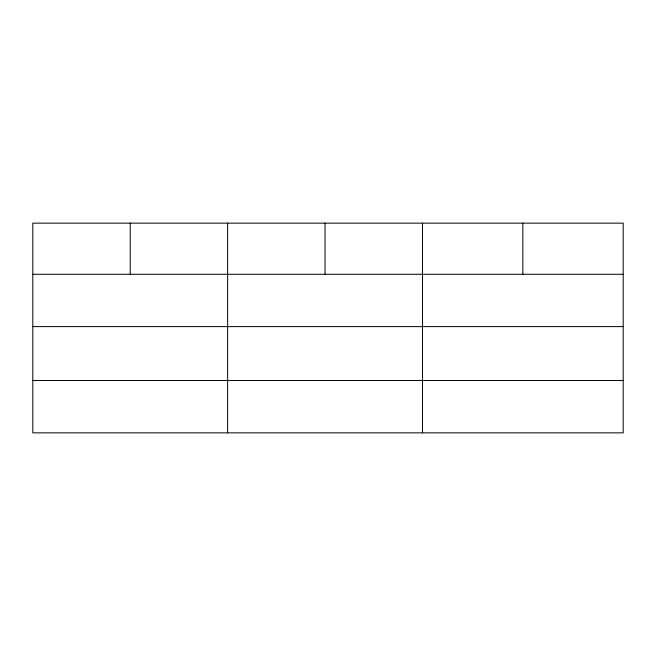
<?xml version="1.0" encoding="UTF-8"?>
<svg xmlns="http://www.w3.org/2000/svg" width="656" height="656" viewBox="0 0 656 656"><rect width="100%" height="100%" fill="white"/><g stroke="black" fill="none" stroke-linecap="round" stroke-linejoin="round"><path stroke-width="0.98" d="M623.2 326.606L623.2 223.147L32.8 223.147L32.8 432.853L623.2 432.853L623.2 326.606L32.8 326.606M32.8 274.282L623.2 274.282M32.8 380.521L623.2 380.521M522.832 223.147L522.832 274.282M422.464 223.147L422.464 432.853M325.048 223.147L325.048 274.282M227.632 223.147L227.632 432.853M130.216 223.147L130.216 274.282"/></g></svg>
